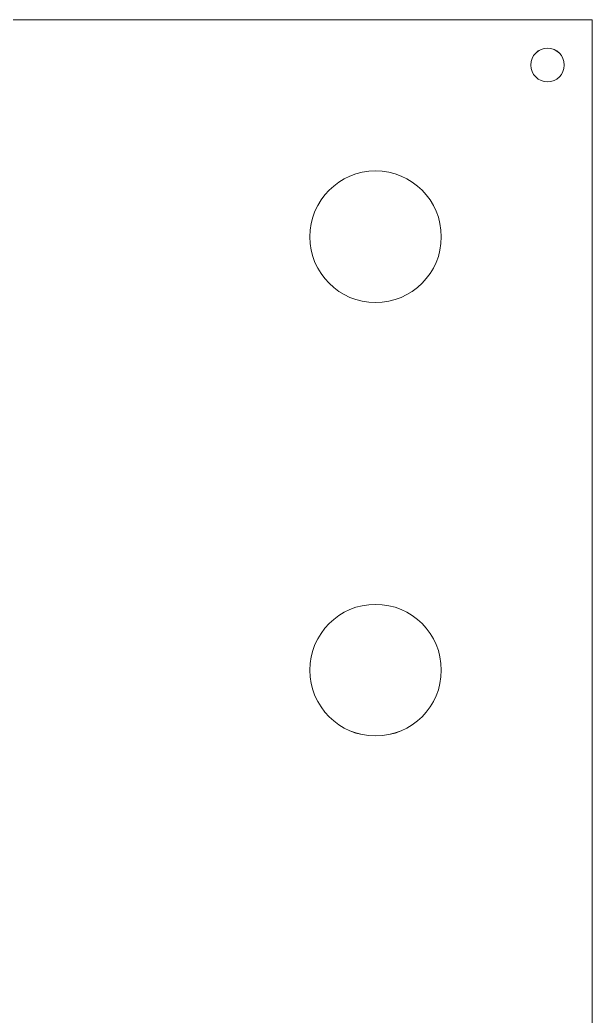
# Model space of a CAD drawing. Header units: centimetres. Extents: x -44.5 to 14.6, y -9.9 to 9.8.
# Drawn here: x -0.29 to 4.85, y 0.73 to 9.66 of the extents above; entities that cross this region are included whole.
import ezdxf

# ---------------------------------------------------------------- set-up
doc = ezdxf.new("R2010")
doc.units = ezdxf.units.CM
doc.header["$MEASUREMENT"] = 0
doc.layers.add('Layer 1', color=7, linetype='Continuous')

msp = doc.modelspace()

# ---------------------------------------------------------------- linework, layer by layer
at = {"layer": 'Layer 1', "color": 250, "lineweight": 20}
for points, knots in [([(-14.58223, -9.76841), (-14.58223, -9.76841), (4.84877, -9.76841), (4.84877, -9.76841), (4.84877, -9.76841), (4.84877, -9.76841), (4.84877, 9.66258), (4.84877, 9.66258), (4.84877, 9.66258), (4.84877, 9.66258), (-14.58223, 9.66258), (-14.58223, 9.66258), (-14.58223, 9.66258), (-14.58223, 9.66258), (-14.58223, -9.76841), (-14.58223, -9.76841), (-14.58223, -9.76841), (-14.58223, -9.76841), (-14.58223, -9.76841), (-14.58223, -9.76841)], [0, 0, 0, 0, 0.1666667, 0.1666667, 0.1666667, 0.1666667, 0.3333333, 0.3333333, 0.3333333, 0.3333333, 0.5, 0.5, 0.5, 0.5, 0.6666667, 0.6666667, 0.6666667, 0.6666667, 1, 1, 1, 1]), ([(4.44878, 9.40983), (4.36593, 9.40983), (4.29878, 9.34193), (4.29878, 9.25818), (4.29878, 9.25818), (4.29877, 9.17443), (4.36593, 9.10653), (4.44877, 9.10653), (4.44877, 9.10653), (4.53162, 9.10653), (4.59877, 9.17443), (4.59877, 9.25818), (4.59877, 9.25818), (4.59878, 9.34193), (4.53162, 9.40983), (4.44878, 9.40983)], [0, 0, 0, 0, 0.2, 0.2, 0.2, 0.2, 0.4, 0.4, 0.4, 0.4, 0.6, 0.6, 0.6, 0.6, 1, 1, 1, 1]), ([(4.44878, 9.40983), (4.36593, 9.40983), (4.29878, 9.34193), (4.29878, 9.25818), (4.29878, 9.25818), (4.29877, 9.17442), (4.36593, 9.10653), (4.44877, 9.10653), (4.44877, 9.10653), (4.53162, 9.10653), (4.59877, 9.17442), (4.59877, 9.25818), (4.59877, 9.25818), (4.59878, 9.34193), (4.53162, 9.40983), (4.44878, 9.40983)], [0, 0, 0, 0, 0.2, 0.2, 0.2, 0.2, 0.4, 0.4, 0.4, 0.4, 0.6, 0.6, 0.6, 0.6, 1, 1, 1, 1]), ([(4.44878, 9.40983), (4.36593, 9.40983), (4.29878, 9.34193), (4.29878, 9.25818), (4.29878, 9.25818), (4.29877, 9.17442), (4.36593, 9.10653), (4.44877, 9.10653), (4.44877, 9.10653), (4.53162, 9.10653), (4.59877, 9.17442), (4.59877, 9.25818), (4.59877, 9.25818), (4.59878, 9.34193), (4.53162, 9.40983), (4.44878, 9.40983)], [0, 0, 0, 0, 0.2, 0.2, 0.2, 0.2, 0.4, 0.4, 0.4, 0.4, 0.6, 0.6, 0.6, 0.6, 1, 1, 1, 1]), ([(4.44878, 9.40983), (4.36593, 9.40983), (4.29878, 9.34193), (4.29878, 9.25818), (4.29878, 9.25818), (4.29877, 9.17442), (4.36593, 9.10653), (4.44877, 9.10653), (4.44877, 9.10653), (4.53162, 9.10653), (4.59877, 9.17442), (4.59877, 9.25818), (4.59877, 9.25818), (4.59878, 9.34193), (4.53162, 9.40983), (4.44878, 9.40983)], [0, 0, 0, 0, 0.2, 0.2, 0.2, 0.2, 0.4, 0.4, 0.4, 0.4, 0.6, 0.6, 0.6, 0.6, 1, 1, 1, 1]), ([(4.44878, 9.40982), (4.36593, 9.40982), (4.29878, 9.34193), (4.29878, 9.25817), (4.29878, 9.25817), (4.29877, 9.17442), (4.36593, 9.10652), (4.44877, 9.10652), (4.44877, 9.10652), (4.53162, 9.10652), (4.59877, 9.17442), (4.59877, 9.25817), (4.59877, 9.25817), (4.59878, 9.34193), (4.53162, 9.40982), (4.44878, 9.40982)], [0, 0, 0, 0, 0.2, 0.2, 0.2, 0.2, 0.4, 0.4, 0.4, 0.4, 0.6, 0.6, 0.6, 0.6, 1, 1, 1, 1]), ([(4.44878, 9.40982), (4.36593, 9.40982), (4.29878, 9.34193), (4.29878, 9.25817), (4.29878, 9.25817), (4.29877, 9.17442), (4.36593, 9.10652), (4.44877, 9.10652), (4.44877, 9.10652), (4.53162, 9.10652), (4.59877, 9.17442), (4.59877, 9.25817), (4.59877, 9.25817), (4.59878, 9.34193), (4.53162, 9.40982), (4.44878, 9.40982)], [0, 0, 0, 0, 0.2, 0.2, 0.2, 0.2, 0.4, 0.4, 0.4, 0.4, 0.6, 0.6, 0.6, 0.6, 1, 1, 1, 1]), ([(4.44878, 9.40982), (4.36593, 9.40982), (4.29878, 9.34193), (4.29878, 9.25817), (4.29878, 9.25817), (4.29877, 9.17442), (4.36593, 9.10652), (4.44877, 9.10652), (4.44877, 9.10652), (4.53162, 9.10652), (4.59877, 9.17442), (4.59877, 9.25817), (4.59877, 9.25817), (4.59878, 9.34193), (4.53162, 9.40982), (4.44878, 9.40982)], [0, 0, 0, 0, 0.2, 0.2, 0.2, 0.2, 0.4, 0.4, 0.4, 0.4, 0.6, 0.6, 0.6, 0.6, 1, 1, 1, 1]), ([(4.44878, 9.40982), (4.36593, 9.40982), (4.29878, 9.34192), (4.29878, 9.25817), (4.29878, 9.25817), (4.29877, 9.17442), (4.36593, 9.10652), (4.44877, 9.10652), (4.44877, 9.10652), (4.53162, 9.10652), (4.59877, 9.17442), (4.59877, 9.25817), (4.59877, 9.25817), (4.59878, 9.34192), (4.53162, 9.40982), (4.44878, 9.40982)], [0, 0, 0, 0, 0.2, 0.2, 0.2, 0.2, 0.4, 0.4, 0.4, 0.4, 0.6, 0.6, 0.6, 0.6, 1, 1, 1, 1]), ([(4.44878, 9.40982), (4.36593, 9.40982), (4.29878, 9.34192), (4.29878, 9.25817), (4.29878, 9.25817), (4.29877, 9.17442), (4.36593, 9.10652), (4.44877, 9.10652), (4.44877, 9.10652), (4.53162, 9.10652), (4.59877, 9.17441), (4.59877, 9.25817), (4.59877, 9.25817), (4.59878, 9.34192), (4.53162, 9.40982), (4.44878, 9.40982)], [0, 0, 0, 0, 0.2, 0.2, 0.2, 0.2, 0.4, 0.4, 0.4, 0.4, 0.6, 0.6, 0.6, 0.6, 1, 1, 1, 1]), ([(4.44878, 9.40982), (4.36593, 9.40982), (4.29878, 9.34192), (4.29878, 9.25817), (4.29878, 9.25817), (4.29877, 9.17441), (4.36593, 9.10652), (4.44877, 9.10652), (4.44877, 9.10652), (4.53162, 9.10652), (4.59877, 9.17441), (4.59877, 9.25817), (4.59877, 9.25817), (4.59878, 9.34192), (4.53162, 9.40982), (4.44878, 9.40982)], [0, 0, 0, 0, 0.2, 0.2, 0.2, 0.2, 0.4, 0.4, 0.4, 0.4, 0.6, 0.6, 0.6, 0.6, 1, 1, 1, 1]), ([(4.44878, 9.40982), (4.36593, 9.40982), (4.29878, 9.34192), (4.29878, 9.25817), (4.29878, 9.25817), (4.29877, 9.17441), (4.36593, 9.10652), (4.44877, 9.10652), (4.44877, 9.10652), (4.53162, 9.10652), (4.59877, 9.17441), (4.59877, 9.25817), (4.59877, 9.25817), (4.59878, 9.34192), (4.53162, 9.40982), (4.44878, 9.40982)], [0, 0, 0, 0, 0.2, 0.2, 0.2, 0.2, 0.4, 0.4, 0.4, 0.4, 0.6, 0.6, 0.6, 0.6, 1, 1, 1, 1]), ([(4.44878, 9.40982), (4.36593, 9.40982), (4.29878, 9.34192), (4.29878, 9.25817), (4.29878, 9.25817), (4.29877, 9.17441), (4.36593, 9.10652), (4.44877, 9.10652), (4.44877, 9.10652), (4.53162, 9.10652), (4.59877, 9.17441), (4.59877, 9.25816), (4.59877, 9.25816), (4.59878, 9.34192), (4.53162, 9.40982), (4.44878, 9.40982)], [0, 0, 0, 0, 0.2, 0.2, 0.2, 0.2, 0.4, 0.4, 0.4, 0.4, 0.6, 0.6, 0.6, 0.6, 1, 1, 1, 1]), ([(4.44878, 9.40981), (4.36593, 9.40981), (4.29878, 9.34192), (4.29878, 9.25816), (4.29878, 9.25816), (4.29877, 9.17441), (4.36593, 9.10651), (4.44877, 9.10651), (4.44877, 9.10651), (4.53162, 9.10651), (4.59877, 9.17441), (4.59877, 9.25816), (4.59877, 9.25816), (4.59878, 9.34192), (4.53162, 9.40981), (4.44878, 9.40981)], [0, 0, 0, 0, 0.2, 0.2, 0.2, 0.2, 0.4, 0.4, 0.4, 0.4, 0.6, 0.6, 0.6, 0.6, 1, 1, 1, 1]), ([(4.44878, 9.40981), (4.36593, 9.40981), (4.29878, 9.34192), (4.29878, 9.25816), (4.29878, 9.25816), (4.29877, 9.17441), (4.36593, 9.10651), (4.44877, 9.10651), (4.44877, 9.10651), (4.53162, 9.10651), (4.59877, 9.17441), (4.59877, 9.25816), (4.59877, 9.25816), (4.59878, 9.34192), (4.53162, 9.40981), (4.44878, 9.40981)], [0, 0, 0, 0, 0.2, 0.2, 0.2, 0.2, 0.4, 0.4, 0.4, 0.4, 0.6, 0.6, 0.6, 0.6, 1, 1, 1, 1]), ([(4.44878, 9.40981), (4.36593, 9.40981), (4.29878, 9.34192), (4.29878, 9.25816), (4.29878, 9.25816), (4.29877, 9.17441), (4.36593, 9.10651), (4.44877, 9.10651), (4.44877, 9.10651), (4.53162, 9.10651), (4.59877, 9.17441), (4.59877, 9.25816), (4.59877, 9.25816), (4.59878, 9.34192), (4.53162, 9.40981), (4.44878, 9.40981)], [0, 0, 0, 0, 0.2, 0.2, 0.2, 0.2, 0.4, 0.4, 0.4, 0.4, 0.6, 0.6, 0.6, 0.6, 1, 1, 1, 1]), ([(4.44878, 9.40981), (4.36593, 9.40981), (4.29878, 9.34191), (4.29878, 9.25816), (4.29878, 9.25816), (4.29877, 9.17441), (4.36593, 9.10651), (4.44877, 9.10651), (4.44877, 9.10651), (4.53162, 9.10651), (4.59877, 9.17441), (4.59877, 9.25816), (4.59877, 9.25816), (4.59878, 9.34191), (4.53162, 9.40981), (4.44878, 9.40981)], [0, 0, 0, 0, 0.2, 0.2, 0.2, 0.2, 0.4, 0.4, 0.4, 0.4, 0.6, 0.6, 0.6, 0.6, 1, 1, 1, 1]), ([(4.44878, 9.40981), (4.36593, 9.40981), (4.29878, 9.34191), (4.29878, 9.25816), (4.29878, 9.25816), (4.29877, 9.17441), (4.36593, 9.10651), (4.44877, 9.10651), (4.44877, 9.10651), (4.53162, 9.10651), (4.59877, 9.1744), (4.59877, 9.25816), (4.59877, 9.25816), (4.59878, 9.34191), (4.53162, 9.40981), (4.44878, 9.40981)], [0, 0, 0, 0, 0.2, 0.2, 0.2, 0.2, 0.4, 0.4, 0.4, 0.4, 0.6, 0.6, 0.6, 0.6, 1, 1, 1, 1]), ([(4.44878, 9.40981), (4.36593, 9.40981), (4.29878, 9.34191), (4.29878, 9.25816), (4.29878, 9.25816), (4.29877, 9.1744), (4.36593, 9.10651), (4.44877, 9.10651), (4.44877, 9.10651), (4.53162, 9.10651), (4.59877, 9.1744), (4.59877, 9.25816), (4.59877, 9.25816), (4.59878, 9.34191), (4.53162, 9.40981), (4.44878, 9.40981)], [0, 0, 0, 0, 0.2, 0.2, 0.2, 0.2, 0.4, 0.4, 0.4, 0.4, 0.6, 0.6, 0.6, 0.6, 1, 1, 1, 1]), ([(4.44878, 9.40981), (4.36593, 9.40981), (4.29878, 9.34191), (4.29878, 9.25816), (4.29878, 9.25816), (4.29877, 9.1744), (4.36593, 9.10651), (4.44877, 9.10651), (4.44877, 9.10651), (4.53162, 9.10651), (4.59877, 9.1744), (4.59877, 9.25816), (4.59877, 9.25816), (4.59878, 9.34191), (4.53162, 9.40981), (4.44878, 9.40981)], [0, 0, 0, 0, 0.2, 0.2, 0.2, 0.2, 0.4, 0.4, 0.4, 0.4, 0.6, 0.6, 0.6, 0.6, 1, 1, 1, 1]), ([(4.44878, 9.4098), (4.36593, 9.4098), (4.29878, 9.34191), (4.29878, 9.25815), (4.29878, 9.25815), (4.29877, 9.1744), (4.36593, 9.10651), (4.44877, 9.1065), (4.44877, 9.1065), (4.53162, 9.1065), (4.59877, 9.1744), (4.59877, 9.25815), (4.59877, 9.25815), (4.59878, 9.34191), (4.53162, 9.4098), (4.44878, 9.4098)], [0, 0, 0, 0, 0.2, 0.2, 0.2, 0.2, 0.4, 0.4, 0.4, 0.4, 0.6, 0.6, 0.6, 0.6, 1, 1, 1, 1]), ([(4.44878, 9.4098), (4.36593, 9.4098), (4.29878, 9.34191), (4.29878, 9.25815), (4.29878, 9.25815), (4.29877, 9.1744), (4.36593, 9.1065), (4.44877, 9.1065), (4.44877, 9.1065), (4.53162, 9.1065), (4.59877, 9.1744), (4.59877, 9.25815), (4.59877, 9.25815), (4.59878, 9.34191), (4.53162, 9.4098), (4.44878, 9.4098)], [0, 0, 0, 0, 0.2, 0.2, 0.2, 0.2, 0.4, 0.4, 0.4, 0.4, 0.6, 0.6, 0.6, 0.6, 1, 1, 1, 1]), ([(2.90568, 8.30798), (2.57983, 8.30798), (2.31568, 8.04383), (2.31568, 7.71798), (2.31568, 7.71798), (2.31567, 7.39213), (2.57983, 7.12798), (2.90567, 7.12798), (2.90567, 7.12798), (3.23152, 7.12798), (3.49567, 7.39213), (3.49567, 7.71798), (3.49567, 7.71798), (3.49568, 8.04383), (3.23152, 8.30798), (2.90568, 8.30798)], [0, 0, 0, 0, 0.2, 0.2, 0.2, 0.2, 0.4, 0.4, 0.4, 0.4, 0.6, 0.6, 0.6, 0.6, 1, 1, 1, 1]), ([(2.90568, 8.30798), (2.57983, 8.30798), (2.31568, 8.04383), (2.31568, 7.71798), (2.31568, 7.71798), (2.31567, 7.39213), (2.57983, 7.12798), (2.90567, 7.12798), (2.90567, 7.12798), (3.23152, 7.12798), (3.49567, 7.39213), (3.49567, 7.71798), (3.49567, 7.71798), (3.49568, 8.04383), (3.23152, 8.30798), (2.90568, 8.30798)], [0, 0, 0, 0, 0.2, 0.2, 0.2, 0.2, 0.4, 0.4, 0.4, 0.4, 0.6, 0.6, 0.6, 0.6, 1, 1, 1, 1]), ([(2.90568, 8.30798), (2.57983, 8.30798), (2.31568, 8.04383), (2.31568, 7.71798), (2.31568, 7.71798), (2.31567, 7.39213), (2.57983, 7.12798), (2.90567, 7.12798), (2.90567, 7.12798), (3.23152, 7.12798), (3.49567, 7.39213), (3.49567, 7.71797), (3.49567, 7.71797), (3.49568, 8.04382), (3.23152, 8.30798), (2.90568, 8.30798)], [0, 0, 0, 0, 0.2, 0.2, 0.2, 0.2, 0.4, 0.4, 0.4, 0.4, 0.6, 0.6, 0.6, 0.6, 1, 1, 1, 1]), ([(2.90568, 8.30798), (2.57983, 8.30798), (2.31568, 8.04382), (2.31568, 7.71798), (2.31568, 7.71798), (2.31567, 7.39213), (2.57983, 7.12798), (2.90567, 7.12798), (2.90567, 7.12798), (3.23152, 7.12798), (3.49567, 7.39213), (3.49567, 7.71797), (3.49567, 7.71797), (3.49568, 8.04382), (3.23152, 8.30798), (2.90568, 8.30798)], [0, 0, 0, 0, 0.2, 0.2, 0.2, 0.2, 0.4, 0.4, 0.4, 0.4, 0.6, 0.6, 0.6, 0.6, 1, 1, 1, 1]), ([(2.90568, 8.30797), (2.57983, 8.30797), (2.31568, 8.04382), (2.31568, 7.71798), (2.31568, 7.71798), (2.31567, 7.39213), (2.57983, 7.12798), (2.90567, 7.12797), (2.90567, 7.12797), (3.23152, 7.12797), (3.49567, 7.39212), (3.49567, 7.71797), (3.49567, 7.71797), (3.49568, 8.04382), (3.23152, 8.30797), (2.90568, 8.30797)], [0, 0, 0, 0, 0.2, 0.2, 0.2, 0.2, 0.4, 0.4, 0.4, 0.4, 0.6, 0.6, 0.6, 0.6, 1, 1, 1, 1]), ([(2.90568, 8.30797), (2.57983, 8.30797), (2.31568, 8.04382), (2.31568, 7.71797), (2.31568, 7.71797), (2.31567, 7.39213), (2.57983, 7.12797), (2.90567, 7.12797), (2.90567, 7.12797), (3.23152, 7.12797), (3.49567, 7.39212), (3.49567, 7.71797), (3.49567, 7.71797), (3.49568, 8.04382), (3.23152, 8.30797), (2.90568, 8.30797)], [0, 0, 0, 0, 0.2, 0.2, 0.2, 0.2, 0.4, 0.4, 0.4, 0.4, 0.6, 0.6, 0.6, 0.6, 1, 1, 1, 1]), ([(2.90568, 8.30797), (2.57983, 8.30797), (2.31568, 8.04382), (2.31568, 7.71797), (2.31568, 7.71797), (2.31567, 7.39213), (2.57983, 7.12797), (2.90567, 7.12797), (2.90567, 7.12797), (3.23152, 7.12797), (3.49567, 7.39212), (3.49567, 7.71797), (3.49567, 7.71797), (3.49568, 8.04382), (3.23152, 8.30797), (2.90568, 8.30797)], [0, 0, 0, 0, 0.2, 0.2, 0.2, 0.2, 0.4, 0.4, 0.4, 0.4, 0.6, 0.6, 0.6, 0.6, 1, 1, 1, 1]), ([(2.90568, 8.30797), (2.57983, 8.30797), (2.31568, 8.04382), (2.31568, 7.71797), (2.31568, 7.71797), (2.31567, 7.39212), (2.57983, 7.12797), (2.90567, 7.12797), (2.90567, 7.12797), (3.23152, 7.12797), (3.49567, 7.39212), (3.49567, 7.71797), (3.49567, 7.71797), (3.49568, 8.04382), (3.23152, 8.30797), (2.90568, 8.30797)], [0, 0, 0, 0, 0.2, 0.2, 0.2, 0.2, 0.4, 0.4, 0.4, 0.4, 0.6, 0.6, 0.6, 0.6, 1, 1, 1, 1]), ([(2.90568, 8.30797), (2.57983, 8.30797), (2.31568, 8.04382), (2.31568, 7.71797), (2.31568, 7.71797), (2.31567, 7.39212), (2.57983, 7.12797), (2.90567, 7.12797), (2.90567, 7.12797), (3.23152, 7.12797), (3.49567, 7.39212), (3.49567, 7.71797), (3.49567, 7.71797), (3.49568, 8.04382), (3.23152, 8.30797), (2.90568, 8.30797)], [0, 0, 0, 0, 0.2, 0.2, 0.2, 0.2, 0.4, 0.4, 0.4, 0.4, 0.6, 0.6, 0.6, 0.6, 1, 1, 1, 1]), ([(2.90568, 8.30797), (2.57983, 8.30797), (2.31568, 8.04382), (2.31568, 7.71797), (2.31568, 7.71797), (2.31567, 7.39212), (2.57983, 7.12797), (2.90567, 7.12797), (2.90567, 7.12797), (3.23152, 7.12797), (3.49567, 7.39212), (3.49567, 7.71797), (3.49567, 7.71797), (3.49568, 8.04381), (3.23152, 8.30797), (2.90568, 8.30797)], [0, 0, 0, 0, 0.2, 0.2, 0.2, 0.2, 0.4, 0.4, 0.4, 0.4, 0.6, 0.6, 0.6, 0.6, 1, 1, 1, 1]), ([(2.90568, 8.30797), (2.57983, 8.30797), (2.31568, 8.04382), (2.31568, 7.71797), (2.31568, 7.71797), (2.31567, 7.39212), (2.57983, 7.12797), (2.90567, 7.12797), (2.90567, 7.12797), (3.23152, 7.12797), (3.49567, 7.39212), (3.49567, 7.71796), (3.49567, 7.71796), (3.49568, 8.04381), (3.23152, 8.30797), (2.90568, 8.30797)], [0, 0, 0, 0, 0.2, 0.2, 0.2, 0.2, 0.4, 0.4, 0.4, 0.4, 0.6, 0.6, 0.6, 0.6, 1, 1, 1, 1]), ([(2.90568, 8.30797), (2.57983, 8.30797), (2.31568, 8.04381), (2.31568, 7.71797), (2.31568, 7.71797), (2.31567, 7.39212), (2.57983, 7.12797), (2.90567, 7.12797), (2.90567, 7.12797), (3.23152, 7.12796), (3.49567, 7.39212), (3.49567, 7.71796), (3.49567, 7.71796), (3.49568, 8.04381), (3.23152, 8.30797), (2.90568, 8.30797)], [0, 0, 0, 0, 0.2, 0.2, 0.2, 0.2, 0.4, 0.4, 0.4, 0.4, 0.6, 0.6, 0.6, 0.6, 1, 1, 1, 1]), ([(2.90568, 8.30796), (2.57983, 8.30796), (2.31568, 8.04381), (2.31568, 7.71796), (2.31568, 7.71796), (2.31567, 7.39212), (2.57983, 7.12796), (2.90567, 7.12796), (2.90567, 7.12796), (3.23152, 7.12796), (3.49567, 7.39211), (3.49567, 7.71796), (3.49567, 7.71796), (3.49568, 8.04381), (3.23152, 8.30796), (2.90568, 8.30796)], [0, 0, 0, 0, 0.2, 0.2, 0.2, 0.2, 0.4, 0.4, 0.4, 0.4, 0.6, 0.6, 0.6, 0.6, 1, 1, 1, 1]), ([(2.90568, 8.30796), (2.57983, 8.30796), (2.31568, 8.04381), (2.31568, 7.71796), (2.31568, 7.71796), (2.31567, 7.39212), (2.57983, 7.12796), (2.90567, 7.12796), (2.90567, 7.12796), (3.23152, 7.12796), (3.49567, 7.39211), (3.49567, 7.71796), (3.49567, 7.71796), (3.49568, 8.04381), (3.23152, 8.30796), (2.90568, 8.30796)], [0, 0, 0, 0, 0.2, 0.2, 0.2, 0.2, 0.4, 0.4, 0.4, 0.4, 0.6, 0.6, 0.6, 0.6, 1, 1, 1, 1]), ([(2.90568, 8.30796), (2.57983, 8.30796), (2.31568, 8.04381), (2.31568, 7.71796), (2.31568, 7.71796), (2.31567, 7.39211), (2.57983, 7.12796), (2.90567, 7.12796), (2.90567, 7.12796), (3.23152, 7.12796), (3.49567, 7.39211), (3.49567, 7.71796), (3.49567, 7.71796), (3.49568, 8.04381), (3.23152, 8.30796), (2.90568, 8.30796)], [0, 0, 0, 0, 0.2, 0.2, 0.2, 0.2, 0.4, 0.4, 0.4, 0.4, 0.6, 0.6, 0.6, 0.6, 1, 1, 1, 1]), ([(2.90568, 8.30796), (2.57983, 8.30796), (2.31568, 8.04381), (2.31568, 7.71796), (2.31568, 7.71796), (2.31567, 7.39211), (2.57983, 7.12796), (2.90567, 7.12796), (2.90567, 7.12796), (3.23152, 7.12796), (3.49567, 7.39211), (3.49567, 7.71796), (3.49567, 7.71796), (3.49568, 8.04381), (3.23152, 8.30796), (2.90568, 8.30796)], [0, 0, 0, 0, 0.2, 0.2, 0.2, 0.2, 0.4, 0.4, 0.4, 0.4, 0.6, 0.6, 0.6, 0.6, 1, 1, 1, 1]), ([(2.90568, 8.30796), (2.57983, 8.30796), (2.31568, 8.04381), (2.31568, 7.71796), (2.31568, 7.71796), (2.31567, 7.39211), (2.57983, 7.12796), (2.90567, 7.12796), (2.90567, 7.12796), (3.23152, 7.12796), (3.49567, 7.39211), (3.49567, 7.71796), (3.49567, 7.71796), (3.49568, 8.04381), (3.23152, 8.30796), (2.90568, 8.30796)], [0, 0, 0, 0, 0.2, 0.2, 0.2, 0.2, 0.4, 0.4, 0.4, 0.4, 0.6, 0.6, 0.6, 0.6, 1, 1, 1, 1]), ([(2.90568, 8.30796), (2.57983, 8.30796), (2.31568, 8.04381), (2.31568, 7.71796), (2.31568, 7.71796), (2.31567, 7.39211), (2.57983, 7.12796), (2.90567, 7.12796), (2.90567, 7.12796), (3.23152, 7.12796), (3.49567, 7.39211), (3.49567, 7.71796), (3.49567, 7.71796), (3.49568, 8.0438), (3.23152, 8.30796), (2.90568, 8.30796)], [0, 0, 0, 0, 0.2, 0.2, 0.2, 0.2, 0.4, 0.4, 0.4, 0.4, 0.6, 0.6, 0.6, 0.6, 1, 1, 1, 1]), ([(2.90568, 8.30796), (2.57983, 8.30796), (2.31568, 8.0438), (2.31568, 7.71796), (2.31568, 7.71796), (2.31567, 7.39211), (2.57983, 7.12796), (2.90567, 7.12796), (2.90567, 7.12796), (3.23152, 7.12796), (3.49567, 7.39211), (3.49567, 7.71795), (3.49567, 7.71795), (3.49568, 8.0438), (3.23152, 8.30796), (2.90568, 8.30796)], [0, 0, 0, 0, 0.2, 0.2, 0.2, 0.2, 0.4, 0.4, 0.4, 0.4, 0.6, 0.6, 0.6, 0.6, 1, 1, 1, 1]), ([(2.90568, 8.30795), (2.57983, 8.30795), (2.31568, 8.0438), (2.31568, 7.71796), (2.31568, 7.71796), (2.31567, 7.39211), (2.57983, 7.12796), (2.90567, 7.12795), (2.90567, 7.12795), (3.23152, 7.12795), (3.49567, 7.3921), (3.49567, 7.71795), (3.49567, 7.71795), (3.49568, 8.0438), (3.23152, 8.30795), (2.90568, 8.30795)], [0, 0, 0, 0, 0.2, 0.2, 0.2, 0.2, 0.4, 0.4, 0.4, 0.4, 0.6, 0.6, 0.6, 0.6, 1, 1, 1, 1]), ([(2.90568, 8.30795), (2.57983, 8.30795), (2.31568, 8.0438), (2.31568, 7.71795), (2.31568, 7.71795), (2.31567, 7.39211), (2.57983, 7.12795), (2.90567, 7.12795), (2.90567, 7.12795), (3.23152, 7.12795), (3.49567, 7.3921), (3.49567, 7.71795), (3.49567, 7.71795), (3.49568, 8.0438), (3.23152, 8.30795), (2.90568, 8.30795)], [0, 0, 0, 0, 0.2, 0.2, 0.2, 0.2, 0.4, 0.4, 0.4, 0.4, 0.6, 0.6, 0.6, 0.6, 1, 1, 1, 1]), ([(2.90568, 4.42178), (2.57983, 4.42178), (2.31568, 4.15763), (2.31568, 3.83178), (2.31568, 3.83178), (2.31567, 3.50593), (2.57983, 3.24178), (2.90567, 3.24178), (2.90567, 3.24178), (3.23152, 3.24178), (3.49567, 3.50593), (3.49567, 3.83178), (3.49567, 3.83178), (3.49568, 4.15763), (3.23152, 4.42178), (2.90568, 4.42178)], [0, 0, 0, 0, 0.2, 0.2, 0.2, 0.2, 0.4, 0.4, 0.4, 0.4, 0.6, 0.6, 0.6, 0.6, 1, 1, 1, 1]), ([(2.90568, 4.42178), (2.57983, 4.42178), (2.31568, 4.15763), (2.31568, 3.83178), (2.31568, 3.83178), (2.31567, 3.50593), (2.57983, 3.24178), (2.90567, 3.24178), (2.90567, 3.24178), (3.23152, 3.24178), (3.49567, 3.50593), (3.49567, 3.83178), (3.49567, 3.83178), (3.49568, 4.15763), (3.23152, 4.42178), (2.90568, 4.42178)], [0, 0, 0, 0, 0.2, 0.2, 0.2, 0.2, 0.4, 0.4, 0.4, 0.4, 0.6, 0.6, 0.6, 0.6, 1, 1, 1, 1]), ([(2.90568, 4.42178), (2.57983, 4.42178), (2.31568, 4.15763), (2.31568, 3.83178), (2.31568, 3.83178), (2.31567, 3.50593), (2.57983, 3.24178), (2.90567, 3.24178), (2.90567, 3.24178), (3.23152, 3.24178), (3.49567, 3.50593), (3.49567, 3.83177), (3.49567, 3.83177), (3.49568, 4.15762), (3.23152, 4.42178), (2.90568, 4.42178)], [0, 0, 0, 0, 0.2, 0.2, 0.2, 0.2, 0.4, 0.4, 0.4, 0.4, 0.6, 0.6, 0.6, 0.6, 1, 1, 1, 1]), ([(2.90568, 4.42178), (2.57983, 4.42178), (2.31568, 4.15762), (2.31568, 3.83178), (2.31568, 3.83178), (2.31567, 3.50593), (2.57983, 3.24178), (2.90567, 3.24178), (2.90567, 3.24178), (3.23152, 3.24178), (3.49567, 3.50593), (3.49567, 3.83177), (3.49567, 3.83177), (3.49568, 4.15762), (3.23152, 4.42178), (2.90568, 4.42178)], [0, 0, 0, 0, 0.2, 0.2, 0.2, 0.2, 0.4, 0.4, 0.4, 0.4, 0.6, 0.6, 0.6, 0.6, 1, 1, 1, 1]), ([(2.90568, 4.42177), (2.57983, 4.42177), (2.31568, 4.15762), (2.31568, 3.83178), (2.31568, 3.83178), (2.31567, 3.50593), (2.57983, 3.24178), (2.90567, 3.24177), (2.90567, 3.24177), (3.23152, 3.24177), (3.49567, 3.50592), (3.49567, 3.83177), (3.49567, 3.83177), (3.49568, 4.15762), (3.23152, 4.42177), (2.90568, 4.42177)], [0, 0, 0, 0, 0.2, 0.2, 0.2, 0.2, 0.4, 0.4, 0.4, 0.4, 0.6, 0.6, 0.6, 0.6, 1, 1, 1, 1]), ([(2.90568, 4.42177), (2.57983, 4.42177), (2.31568, 4.15762), (2.31568, 3.83177), (2.31568, 3.83177), (2.31567, 3.50593), (2.57983, 3.24177), (2.90567, 3.24177), (2.90567, 3.24177), (3.23152, 3.24177), (3.49567, 3.50592), (3.49567, 3.83177), (3.49567, 3.83177), (3.49568, 4.15762), (3.23152, 4.42177), (2.90568, 4.42177)], [0, 0, 0, 0, 0.2, 0.2, 0.2, 0.2, 0.4, 0.4, 0.4, 0.4, 0.6, 0.6, 0.6, 0.6, 1, 1, 1, 1]), ([(2.90568, 4.42177), (2.57983, 4.42177), (2.31568, 4.15762), (2.31568, 3.83177), (2.31568, 3.83177), (2.31567, 3.50593), (2.57983, 3.24177), (2.90567, 3.24177), (2.90567, 3.24177), (3.23152, 3.24177), (3.49567, 3.50592), (3.49567, 3.83177), (3.49567, 3.83177), (3.49568, 4.15762), (3.23152, 4.42177), (2.90568, 4.42177)], [0, 0, 0, 0, 0.2, 0.2, 0.2, 0.2, 0.4, 0.4, 0.4, 0.4, 0.6, 0.6, 0.6, 0.6, 1, 1, 1, 1]), ([(2.90568, 4.42177), (2.57983, 4.42177), (2.31568, 4.15762), (2.31568, 3.83177), (2.31568, 3.83177), (2.31567, 3.50592), (2.57983, 3.24177), (2.90567, 3.24177), (2.90567, 3.24177), (3.23152, 3.24177), (3.49567, 3.50592), (3.49567, 3.83177), (3.49567, 3.83177), (3.49568, 4.15762), (3.23152, 4.42177), (2.90568, 4.42177)], [0, 0, 0, 0, 0.2, 0.2, 0.2, 0.2, 0.4, 0.4, 0.4, 0.4, 0.6, 0.6, 0.6, 0.6, 1, 1, 1, 1]), ([(2.90568, 4.42177), (2.57983, 4.42177), (2.31568, 4.15762), (2.31568, 3.83177), (2.31568, 3.83177), (2.31567, 3.50592), (2.57983, 3.24177), (2.90567, 3.24177), (2.90567, 3.24177), (3.23152, 3.24177), (3.49567, 3.50592), (3.49567, 3.83177), (3.49567, 3.83177), (3.49568, 4.15762), (3.23152, 4.42177), (2.90568, 4.42177)], [0, 0, 0, 0, 0.2, 0.2, 0.2, 0.2, 0.4, 0.4, 0.4, 0.4, 0.6, 0.6, 0.6, 0.6, 1, 1, 1, 1]), ([(2.90568, 4.42177), (2.57983, 4.42177), (2.31568, 4.15762), (2.31568, 3.83177), (2.31568, 3.83177), (2.31567, 3.50592), (2.57983, 3.24177), (2.90567, 3.24177), (2.90567, 3.24177), (3.23152, 3.24177), (3.49567, 3.50592), (3.49567, 3.83177), (3.49567, 3.83177), (3.49568, 4.15761), (3.23152, 4.42177), (2.90568, 4.42177)], [0, 0, 0, 0, 0.2, 0.2, 0.2, 0.2, 0.4, 0.4, 0.4, 0.4, 0.6, 0.6, 0.6, 0.6, 1, 1, 1, 1]), ([(2.90568, 4.42177), (2.57983, 4.42177), (2.31568, 4.15762), (2.31568, 3.83177), (2.31568, 3.83177), (2.31567, 3.50592), (2.57983, 3.24177), (2.90567, 3.24177), (2.90567, 3.24177), (3.23152, 3.24177), (3.49567, 3.50592), (3.49567, 3.83176), (3.49567, 3.83176), (3.49568, 4.15761), (3.23152, 4.42177), (2.90568, 4.42177)], [0, 0, 0, 0, 0.2, 0.2, 0.2, 0.2, 0.4, 0.4, 0.4, 0.4, 0.6, 0.6, 0.6, 0.6, 1, 1, 1, 1]), ([(2.90568, 4.42177), (2.57983, 4.42177), (2.31568, 4.15761), (2.31568, 3.83177), (2.31568, 3.83177), (2.31567, 3.50592), (2.57983, 3.24177), (2.90567, 3.24177), (2.90567, 3.24177), (3.23152, 3.24176), (3.49567, 3.50592), (3.49567, 3.83176), (3.49567, 3.83176), (3.49568, 4.15761), (3.23152, 4.42177), (2.90568, 4.42177)], [0, 0, 0, 0, 0.2, 0.2, 0.2, 0.2, 0.4, 0.4, 0.4, 0.4, 0.6, 0.6, 0.6, 0.6, 1, 1, 1, 1]), ([(2.90568, 4.42176), (2.57983, 4.42176), (2.31568, 4.15761), (2.31568, 3.83176), (2.31568, 3.83176), (2.31567, 3.50592), (2.57983, 3.24176), (2.90567, 3.24176), (2.90567, 3.24176), (3.23152, 3.24176), (3.49567, 3.50591), (3.49567, 3.83176), (3.49567, 3.83176), (3.49568, 4.15761), (3.23152, 4.42176), (2.90568, 4.42176)], [0, 0, 0, 0, 0.2, 0.2, 0.2, 0.2, 0.4, 0.4, 0.4, 0.4, 0.6, 0.6, 0.6, 0.6, 1, 1, 1, 1]), ([(2.90568, 4.42176), (2.57983, 4.42176), (2.31568, 4.15761), (2.31568, 3.83176), (2.31568, 3.83176), (2.31567, 3.50592), (2.57983, 3.24176), (2.90567, 3.24176), (2.90567, 3.24176), (3.23152, 3.24176), (3.49567, 3.50591), (3.49567, 3.83176), (3.49567, 3.83176), (3.49568, 4.15761), (3.23152, 4.42176), (2.90568, 4.42176)], [0, 0, 0, 0, 0.2, 0.2, 0.2, 0.2, 0.4, 0.4, 0.4, 0.4, 0.6, 0.6, 0.6, 0.6, 1, 1, 1, 1]), ([(2.90568, 4.42176), (2.57983, 4.42176), (2.31568, 4.15761), (2.31568, 3.83176), (2.31568, 3.83176), (2.31567, 3.50591), (2.57983, 3.24176), (2.90567, 3.24176), (2.90567, 3.24176), (3.23152, 3.24176), (3.49567, 3.50591), (3.49567, 3.83176), (3.49567, 3.83176), (3.49568, 4.15761), (3.23152, 4.42176), (2.90568, 4.42176)], [0, 0, 0, 0, 0.2, 0.2, 0.2, 0.2, 0.4, 0.4, 0.4, 0.4, 0.6, 0.6, 0.6, 0.6, 1, 1, 1, 1]), ([(2.90568, 4.42176), (2.57983, 4.42176), (2.31568, 4.15761), (2.31568, 3.83176), (2.31568, 3.83176), (2.31567, 3.50591), (2.57983, 3.24176), (2.90567, 3.24176), (2.90567, 3.24176), (3.23152, 3.24176), (3.49567, 3.50591), (3.49567, 3.83176), (3.49567, 3.83176), (3.49568, 4.15761), (3.23152, 4.42176), (2.90568, 4.42176)], [0, 0, 0, 0, 0.2, 0.2, 0.2, 0.2, 0.4, 0.4, 0.4, 0.4, 0.6, 0.6, 0.6, 0.6, 1, 1, 1, 1]), ([(2.90568, 4.42176), (2.57983, 4.42176), (2.31568, 4.15761), (2.31568, 3.83176), (2.31568, 3.83176), (2.31567, 3.50591), (2.57983, 3.24176), (2.90567, 3.24176), (2.90567, 3.24176), (3.23152, 3.24176), (3.49567, 3.50591), (3.49567, 3.83176), (3.49567, 3.83176), (3.49568, 4.15761), (3.23152, 4.42176), (2.90568, 4.42176)], [0, 0, 0, 0, 0.2, 0.2, 0.2, 0.2, 0.4, 0.4, 0.4, 0.4, 0.6, 0.6, 0.6, 0.6, 1, 1, 1, 1]), ([(2.90568, 4.42176), (2.57983, 4.42176), (2.31568, 4.15761), (2.31568, 3.83176), (2.31568, 3.83176), (2.31567, 3.50591), (2.57983, 3.24176), (2.90567, 3.24176), (2.90567, 3.24176), (3.23152, 3.24176), (3.49567, 3.50591), (3.49567, 3.83176), (3.49567, 3.83176), (3.49568, 4.1576), (3.23152, 4.42176), (2.90568, 4.42176)], [0, 0, 0, 0, 0.2, 0.2, 0.2, 0.2, 0.4, 0.4, 0.4, 0.4, 0.6, 0.6, 0.6, 0.6, 1, 1, 1, 1]), ([(2.90568, 4.42176), (2.57983, 4.42176), (2.31568, 4.1576), (2.31568, 3.83176), (2.31568, 3.83176), (2.31567, 3.50591), (2.57983, 3.24176), (2.90567, 3.24176), (2.90567, 3.24176), (3.23152, 3.24176), (3.49567, 3.50591), (3.49567, 3.83175), (3.49567, 3.83175), (3.49568, 4.1576), (3.23152, 4.42176), (2.90568, 4.42176)], [0, 0, 0, 0, 0.2, 0.2, 0.2, 0.2, 0.4, 0.4, 0.4, 0.4, 0.6, 0.6, 0.6, 0.6, 1, 1, 1, 1]), ([(2.90568, 4.42175), (2.57983, 4.42175), (2.31568, 4.1576), (2.31568, 3.83176), (2.31568, 3.83176), (2.31567, 3.50591), (2.57983, 3.24176), (2.90567, 3.24175), (2.90567, 3.24175), (3.23152, 3.24175), (3.49567, 3.5059), (3.49567, 3.83175), (3.49567, 3.83175), (3.49568, 4.1576), (3.23152, 4.42175), (2.90568, 4.42175)], [0, 0, 0, 0, 0.2, 0.2, 0.2, 0.2, 0.4, 0.4, 0.4, 0.4, 0.6, 0.6, 0.6, 0.6, 1, 1, 1, 1]), ([(2.90568, 4.42175), (2.57983, 4.42175), (2.31568, 4.1576), (2.31568, 3.83175), (2.31568, 3.83175), (2.31567, 3.50591), (2.57983, 3.24175), (2.90567, 3.24175), (2.90567, 3.24175), (3.23152, 3.24175), (3.49567, 3.5059), (3.49567, 3.83175), (3.49567, 3.83175), (3.49568, 4.1576), (3.23152, 4.42175), (2.90568, 4.42175)], [0, 0, 0, 0, 0.2, 0.2, 0.2, 0.2, 0.4, 0.4, 0.4, 0.4, 0.6, 0.6, 0.6, 0.6, 1, 1, 1, 1])]:
    msp.add_open_spline(points, degree=3, knots=knots, dxfattribs=at)
for points in [[(4.44878, 9.40983), (4.44878, 9.40983), (4.44878, 9.4098), (4.44878, 9.4098)], [(4.44878, 9.40983), (4.44878, 9.40983), (4.44878, 9.4098), (4.44878, 9.4098)], [(4.29878, 9.25818), (4.29878, 9.25818), (4.29878, 9.25815), (4.29878, 9.25815)], [(4.59877, 9.25818), (4.59877, 9.25818), (4.59877, 9.25815), (4.59877, 9.25815)], [(4.44877, 9.10653), (4.44877, 9.10653), (4.44877, 9.1065), (4.44877, 9.1065)], [(2.90568, 8.30798), (2.90568, 8.30798), (2.90568, 8.30795), (2.90568, 8.30795)], [(2.90568, 8.30798), (2.90568, 8.30798), (2.90568, 8.30795), (2.90568, 8.30795)], [(2.31568, 7.71798), (2.31568, 7.71798), (2.31568, 7.71795), (2.31568, 7.71795)], [(3.49567, 7.71798), (3.49567, 7.71798), (3.49567, 7.71795), (3.49567, 7.71795)], [(2.90567, 7.12798), (2.90567, 7.12798), (2.90567, 7.12795), (2.90567, 7.12795)], [(2.90568, 4.42178), (2.90568, 4.42178), (2.90568, 4.42175), (2.90568, 4.42175)], [(2.90568, 4.42178), (2.90568, 4.42178), (2.90568, 4.42175), (2.90568, 4.42175)], [(2.31568, 3.83178), (2.31568, 3.83178), (2.31568, 3.83175), (2.31568, 3.83175)], [(3.49567, 3.83178), (3.49567, 3.83178), (3.49567, 3.83175), (3.49567, 3.83175)], [(2.90567, 3.24178), (2.90567, 3.24178), (2.90567, 3.24175), (2.90567, 3.24175)]]:
    msp.add_open_spline(points, degree=3, dxfattribs=at)

doc.saveas('drawing.dxf')
